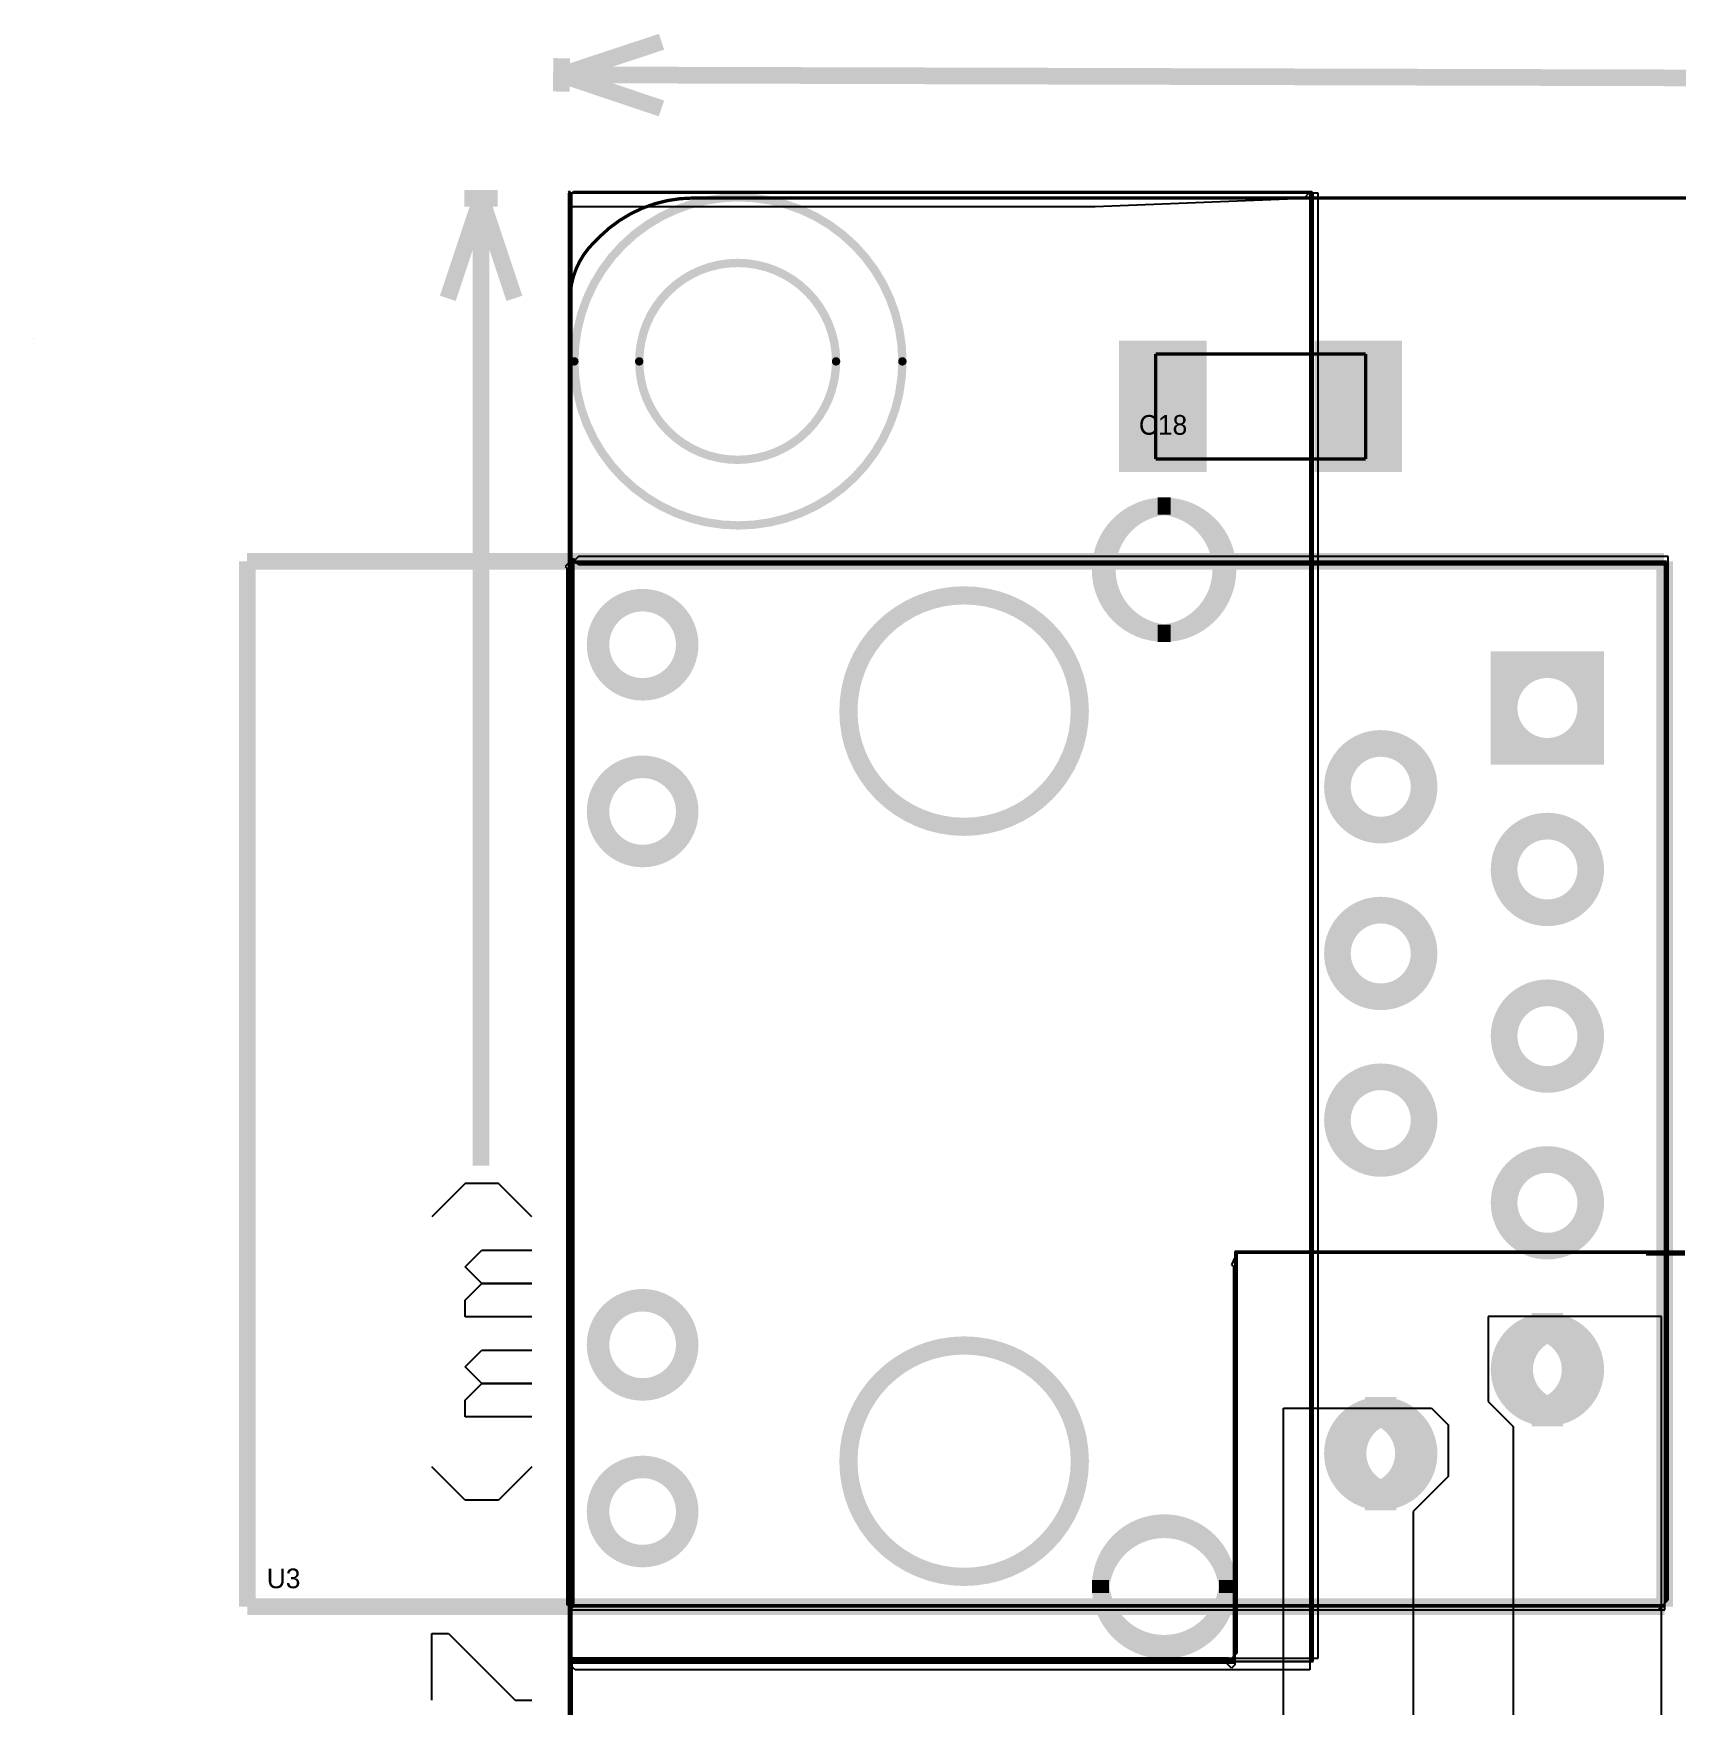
# Model space of a CAD drawing. Header units: millimetres. Extents: x -73.5 to 21.8, y -0.8 to 75.3.
# Drawn here: x -73.48 to -48.44, y 22.24 to 47.72 of the extents above; entities that cross this region are included whole.
import ezdxf

# ---------------------------------------------------------------- set-up
doc = ezdxf.new("R2010")
doc.units = ezdxf.units.MM
for name, color, linetype in [('BottomLayer', 5, 'Continuous'), ('BottomSolder', 6, 'Continuous'), ('KeepOutLayer', 6, 'Continuous'), ('Mechanical13', 56, 'Continuous'), ('MidLayer1', 16, 'Continuous'), ('MidLayer2', 76, 'Continuous'), ('MultiLayer', 9, 'Continuous'), ('TopLayer', 1, 'Continuous'), ('TopOverlay', 2, 'Continuous'), ('TopPaste', 8, 'Continuous'), ('TopSolder', 216, 'Continuous')]:
    doc.layers.add(name, color=color, linetype=linetype)

msp = doc.modelspace()

# ---------------------------------------------------------------- linework, layer by layer
at = {"layer": 'BottomLayer'}
for p, q in [((-65.329, 45.314), (-65.303, 45.314)), ((-65.303, 45.314), (-65.329, 45.288)), ((-65.303, 45.288), (-65.329, 45.314)), ((-65.329, 45.288), (-65.329, 22.962)), ((-53.899, 45.288), (-65.303, 45.288)), ((-53.899, 22.962), (-53.899, 45.288)), ((-65.227, 39.7), (-65.303, 39.624)), ((-65.303, 39.624), (-65.303, 23.749)), ((-65.227, 39.675), (-65.227, 39.7)), ((-65.176, 39.624), (-65.227, 39.675)), ((-48.616, 39.624), (-65.176, 39.624)), ((-48.616, 23.749), (-48.616, 39.624)), ((-48.387, 29.159), (-55.143, 29.159)), ((-55.143, 29.159), (-55.143, 23.038)), ((-65.303, 23.749), (-48.616, 23.749)), ((-65.329, 22.962), (-57.15, 22.962)), ((-65.329, 22.962), (-65.329, 4.902)), ((-55.27, 22.962), (-65.329, 22.962)), ((-57.15, 22.962), (-53.899, 22.962)), ((-55.245, 22.936), (-55.27, 22.962)), ((-55.143, 23.038), (-55.245, 22.936))]:
    msp.add_line(p, q, dxfattribs=at)
for points, const_width in [([(-57.169, 39.548, 1), (-55.33, 39.548, 1)], 0.162), ([(-64.826, 38.405, 1), (-63.569, 38.405, 1)], 0.241), ([(-61.01, 37.394, 1), (-57.585, 37.394, 1)], 0.175), ([(-51.017, 37.441, 1), (-49.798, 37.441, 1)], 0.305), ([(-53.557, 36.241, 1), (-52.338, 36.241, 1)], 0.305), ([(-64.826, 35.865, 1), (-63.569, 35.865, 1)], 0.241), ([(-51.017, 34.981, 1), (-49.798, 34.981, 1)], 0.305), ([(-53.557, 33.701, 1), (-52.338, 33.701, 1)], 0.305), ([(-51.017, 32.441, 1), (-49.798, 32.441, 1)], 0.305), ([(-53.557, 31.161, 1), (-52.338, 31.161, 1)], 0.305), ([(-51.017, 29.901, 1), (-49.798, 29.901, 1)], 0.305), ([(-64.826, 27.737, 1), (-63.569, 27.737, 1)], 0.241), ([(-51.017, 27.361, 1), (-49.798, 27.361, 1)], 0.305), ([(-61.01, 25.964, 1), (-57.585, 25.964, 1)], 0.175), ([(-53.557, 26.081, 1), (-52.338, 26.081, 1)], 0.305), ([(-64.826, 25.197, 1), (-63.569, 25.197, 1)], 0.241), ([(-57.169, 24.054, 1), (-55.33, 24.054, 1)], 0.162)]:
    msp.add_lwpolyline(points, format="xyb", close=True, dxfattribs=dict(at, const_width=const_width))
for points, const_width in [([(-56.15, 40.467, 1), (-56.15, 38.629)], 0.162), ([(-56.35, 38.629, 1), (-56.35, 40.467)], 0.162), ([(-50.17, 27.97, 1), (-50.17, 26.751)], 0.305), ([(-50.646, 26.751, 1), (-50.646, 27.97)], 0.305), ([(-52.71, 26.69, 1), (-52.71, 25.471)], 0.305), ([(-53.186, 25.471, 1), (-53.186, 26.69)], 0.305), ([(-55.33, 23.954, 1), (-57.169, 23.954)], 0.162), ([(-57.169, 24.154, 1), (-55.33, 24.154)], 0.162)]:
    msp.add_lwpolyline(points, format="xyb", dxfattribs=dict(at, const_width=const_width))
for points, const_width in [([(-56.15, 40.467), (-56.35, 40.467)], 0.162), ([(-56.15, 38.629), (-56.35, 38.629)], 0.162), ([(-51.017, 36.679), (-51.017, 38.203)], 0.305), ([(-49.798, 36.679), (-49.798, 38.203)], 0.305), ([(-49.646, 38.05), (-51.17, 38.05)], 0.305), ([(-49.646, 36.831), (-51.17, 36.831)], 0.305), ([(-50.17, 27.97), (-50.646, 27.97)], 0.305), ([(-52.71, 26.69), (-53.186, 26.69)], 0.305), ([(-50.17, 26.751), (-50.646, 26.751)], 0.305), ([(-52.71, 25.471), (-53.186, 25.471)], 0.305), ([(-57.169, 24.154), (-57.169, 23.954)], 0.162), ([(-55.33, 24.154), (-55.33, 23.954)], 0.162)]:
    msp.add_lwpolyline(points, dxfattribs=dict(at, const_width=const_width))
at = {"layer": 'BottomSolder'}
for points, const_width in [([(-57.219, 39.548, 1), (-55.28, 39.548, 1)], 0.263), ([(-64.877, 38.405, 1), (-63.518, 38.405, 1)], 0.343), ([(-61.061, 37.394, 1), (-57.534, 37.394, 1)], 0.277), ([(-51.068, 37.441, 1), (-49.747, 37.441, 1)], 0.406), ([(-53.608, 36.241, 1), (-52.287, 36.241, 1)], 0.406), ([(-64.877, 35.865, 1), (-63.518, 35.865, 1)], 0.343), ([(-51.068, 34.981, 1), (-49.747, 34.981, 1)], 0.406), ([(-53.608, 33.701, 1), (-52.287, 33.701, 1)], 0.406), ([(-51.068, 32.441, 1), (-49.747, 32.441, 1)], 0.406), ([(-53.608, 31.161, 1), (-52.287, 31.161, 1)], 0.406), ([(-51.068, 29.901, 1), (-49.747, 29.901, 1)], 0.406), ([(-64.877, 27.737, 1), (-63.518, 27.737, 1)], 0.343), ([(-51.068, 27.361, 1), (-49.747, 27.361, 1)], 0.406), ([(-61.061, 25.964, 1), (-57.534, 25.964, 1)], 0.277), ([(-53.608, 26.081, 1), (-52.287, 26.081, 1)], 0.406), ([(-64.877, 25.197, 1), (-63.518, 25.197, 1)], 0.343), ([(-57.219, 24.054, 1), (-55.28, 24.054, 1)], 0.263)]:
    msp.add_lwpolyline(points, format="xyb", close=True, dxfattribs=dict(at, const_width=const_width))
for points, const_width in [([(-56.15, 40.518, 1), (-56.15, 38.578)], 0.263), ([(-56.35, 38.578, 1), (-56.35, 40.518)], 0.263), ([(-50.17, 28.021, 1), (-50.17, 26.7)], 0.406), ([(-50.646, 26.7, 1), (-50.646, 28.021)], 0.406), ([(-52.71, 26.741, 1), (-52.71, 25.42)], 0.406), ([(-53.186, 25.42, 1), (-53.186, 26.741)], 0.406), ([(-55.28, 23.954, 1), (-57.219, 23.954)], 0.263), ([(-57.219, 24.154, 1), (-55.28, 24.154)], 0.263)]:
    msp.add_lwpolyline(points, format="xyb", dxfattribs=dict(at, const_width=const_width))
for points, const_width in [([(-56.15, 40.518), (-56.35, 40.518)], 0.263), ([(-56.15, 38.578), (-56.35, 38.578)], 0.263), ([(-51.068, 36.577), (-51.068, 38.304)], 0.406), ([(-49.747, 36.577), (-49.747, 38.304)], 0.406), ([(-49.544, 38.101), (-51.271, 38.101)], 0.406), ([(-49.544, 36.78), (-51.271, 36.78)], 0.406), ([(-50.17, 28.021), (-50.646, 28.021)], 0.406), ([(-52.71, 26.741), (-53.186, 26.741)], 0.406), ([(-50.17, 26.7), (-50.646, 26.7)], 0.406), ([(-52.71, 25.42), (-53.186, 25.42)], 0.406), ([(-57.219, 24.154), (-57.219, 23.954)], 0.263), ([(-55.28, 24.154), (-55.28, 23.954)], 0.263)]:
    msp.add_lwpolyline(points, dxfattribs=dict(at, const_width=const_width))
at = {"layer": 'KeepOutLayer', "const_width": 0.05}
for points in [[(-64.855, 44.619, -0.198912), (-63.424, 45.212)], [(-65.303, 43.668, -0.198912), (-64.948, 44.526)]]:
    msp.add_lwpolyline(points, format="xyb", dxfattribs=at)
for points in [[(-63.424, 45.212), (-2.057, 45.212)], [(-64.948, 44.526), (-64.855, 44.619)], [(-65.303, 43.078), (-65.303, 43.668)], [(-65.303, 1.753), (-65.303, 43.078)]]:
    msp.add_lwpolyline(points, dxfattribs=at)
at = {"layer": 'KeepOutLayer'}
for points, const_width in [([(-63.436, 45.212, 1), (-63.411, 45.212, 1)], 0.025), ([(-64.867, 44.619, 1), (-64.842, 44.619, 1)], 0.025), ([(-64.96, 44.526, 1), (-64.935, 44.526, 1)], 0.025), ([(-61.249, 42.723, 1), (-64.249, 42.723, 1)], 0.127), ([(-65.316, 43.668, 1), (-65.291, 43.668, 1)], 0.025), ([(-64.281, 42.723, 1), (-64.217, 42.723, 1)], 0.0635), ([(-61.281, 42.723, 1), (-61.217, 42.723, 1)], 0.0635)]:
    msp.add_lwpolyline(points, format="xyb", close=True, dxfattribs=dict(at, const_width=const_width))
at = {"layer": 'Mechanical13', "const_width": 0.05}
for points in [[(-56.379, 41.237), (-56.379, 42.837)], [(-56.379, 42.837), (-53.179, 42.837)], [(-53.179, 41.237), (-53.179, 42.837)], [(-56.379, 41.237), (-53.179, 41.237)]]:
    msp.add_lwpolyline(points, dxfattribs=at)
at = {"layer": 'MidLayer1'}
for p, q in [((-65.278, 45.288), (-65.253, 45.314)), ((-65.278, 22.911), (-65.278, 45.288)), ((-65.253, 45.314), (-54, 45.314)), ((-54, 45.314), (-54, 22.911)), ((-65.176, 39.751), (-65.278, 39.649)), ((-48.565, 39.751), (-65.176, 39.751)), ((-48.565, 23.851), (-48.565, 39.751)), ((-65.278, 39.649), (-65.303, 39.675)), ((-65.303, 39.675), (-65.303, 23.698)), ((-55.143, 29.134), (-55.22, 28.956)), ((-48.311, 29.134), (-55.143, 29.134)), ((-55.22, 28.956), (-55.194, 28.931)), ((-55.194, 28.931), (-55.194, 22.936)), ((-65.303, 23.698), (-48.717, 23.698)), ((-48.717, 23.698), (-48.565, 23.851)), ((-55.194, 22.936), (-65.303, 22.936)), ((-65.303, 22.936), (-65.278, 22.911)), ((-54, 22.911), (-65.278, 22.911)), ((-65.278, 22.911), (-65.278, 4.877))]:
    msp.add_line(p, q, dxfattribs=at)
for points, const_width in [([(-57.169, 39.548, 1), (-55.33, 39.548, 1)], 0.162), ([(-64.826, 38.405, 1), (-63.569, 38.405, 1)], 0.241), ([(-61.01, 37.394, 1), (-57.585, 37.394, 1)], 0.175), ([(-51.017, 37.441, 1), (-49.798, 37.441, 1)], 0.305), ([(-53.557, 36.241, 1), (-52.338, 36.241, 1)], 0.305), ([(-64.826, 35.865, 1), (-63.569, 35.865, 1)], 0.241), ([(-51.017, 34.981, 1), (-49.798, 34.981, 1)], 0.305), ([(-53.557, 33.701, 1), (-52.338, 33.701, 1)], 0.305), ([(-51.017, 32.441, 1), (-49.798, 32.441, 1)], 0.305), ([(-53.557, 31.161, 1), (-52.338, 31.161, 1)], 0.305), ([(-51.017, 29.901, 1), (-49.798, 29.901, 1)], 0.305), ([(-64.826, 27.737, 1), (-63.569, 27.737, 1)], 0.241), ([(-51.017, 27.361, 1), (-49.798, 27.361, 1)], 0.305), ([(-61.01, 25.964, 1), (-57.585, 25.964, 1)], 0.175), ([(-53.557, 26.081, 1), (-52.338, 26.081, 1)], 0.305), ([(-64.826, 25.197, 1), (-63.569, 25.197, 1)], 0.241), ([(-57.169, 24.054, 1), (-55.33, 24.054, 1)], 0.162)]:
    msp.add_lwpolyline(points, format="xyb", close=True, dxfattribs=dict(at, const_width=const_width))
for points, const_width in [([(-56.15, 40.467, 1), (-56.15, 38.629)], 0.162), ([(-56.35, 38.629, 1), (-56.35, 40.467)], 0.162), ([(-50.17, 27.97, 1), (-50.17, 26.751)], 0.305), ([(-50.646, 26.751, 1), (-50.646, 27.97)], 0.305), ([(-52.71, 26.69, 1), (-52.71, 25.471)], 0.305), ([(-53.186, 25.471, 1), (-53.186, 26.69)], 0.305), ([(-55.33, 23.954, 1), (-57.169, 23.954)], 0.162), ([(-57.169, 24.154, 1), (-55.33, 24.154)], 0.162)]:
    msp.add_lwpolyline(points, format="xyb", dxfattribs=dict(at, const_width=const_width))
for points, const_width in [([(-56.15, 40.467), (-56.35, 40.467)], 0.162), ([(-56.15, 38.629), (-56.35, 38.629)], 0.162), ([(-51.017, 36.679), (-51.017, 38.203)], 0.305), ([(-49.798, 36.679), (-49.798, 38.203)], 0.305), ([(-49.646, 38.05), (-51.17, 38.05)], 0.305), ([(-49.646, 36.831), (-51.17, 36.831)], 0.305), ([(-50.17, 27.97), (-50.646, 27.97)], 0.305), ([(-52.71, 26.69), (-53.186, 26.69)], 0.305), ([(-50.17, 26.751), (-50.646, 26.751)], 0.305), ([(-52.71, 25.471), (-53.186, 25.471)], 0.305), ([(-57.169, 24.154), (-57.169, 23.954)], 0.162), ([(-55.33, 24.154), (-55.33, 23.954)], 0.162)]:
    msp.add_lwpolyline(points, dxfattribs=dict(at, const_width=const_width))
at = {"layer": 'MidLayer2'}
for p, q in [((-53.975, 45.288), (-65.303, 45.288)), ((-65.303, 45.288), (-65.303, 22.962)), ((-53.975, 22.911), (-53.975, 45.288)), ((-73.482, 43.078), (-73.482, 43.078)), ((-65.227, 39.649), (-65.253, 39.726)), ((-65.253, 39.726), (-65.253, 23.749)), ((-48.641, 39.649), (-65.227, 39.649)), ((-48.616, 39.675), (-48.641, 39.649)), ((-48.616, 23.698), (-48.616, 39.675)), ((-48.311, 29.159), (-55.169, 29.159)), ((-55.169, 29.159), (-55.169, 22.86)), ((-65.253, 23.749), (-65.303, 23.698)), ((-65.303, 23.698), (-48.616, 23.698)), ((-65.303, 22.962), (-65.253, 22.911)), ((-55.372, 22.962), (-65.303, 22.962)), ((-65.303, 22.962), (-65.303, 4.877)), ((-55.22, 22.809), (-55.372, 22.962)), ((-65.253, 22.911), (-53.975, 22.911)), ((-55.169, 22.86), (-55.22, 22.809))]:
    msp.add_line(p, q, dxfattribs=at)
for points, const_width in [([(-57.169, 39.548, 1), (-55.33, 39.548, 1)], 0.162), ([(-64.826, 38.405, 1), (-63.569, 38.405, 1)], 0.241), ([(-61.01, 37.394, 1), (-57.585, 37.394, 1)], 0.175), ([(-51.017, 37.441, 1), (-49.798, 37.441, 1)], 0.305), ([(-53.557, 36.241, 1), (-52.338, 36.241, 1)], 0.305), ([(-64.826, 35.865, 1), (-63.569, 35.865, 1)], 0.241), ([(-51.017, 34.981, 1), (-49.798, 34.981, 1)], 0.305), ([(-53.557, 33.701, 1), (-52.338, 33.701, 1)], 0.305), ([(-51.017, 32.441, 1), (-49.798, 32.441, 1)], 0.305), ([(-53.557, 31.161, 1), (-52.338, 31.161, 1)], 0.305), ([(-51.017, 29.901, 1), (-49.798, 29.901, 1)], 0.305), ([(-64.826, 27.737, 1), (-63.569, 27.737, 1)], 0.241), ([(-51.017, 27.361, 1), (-49.798, 27.361, 1)], 0.305), ([(-61.01, 25.964, 1), (-57.585, 25.964, 1)], 0.175), ([(-53.557, 26.081, 1), (-52.338, 26.081, 1)], 0.305), ([(-64.826, 25.197, 1), (-63.569, 25.197, 1)], 0.241), ([(-57.169, 24.054, 1), (-55.33, 24.054, 1)], 0.162)]:
    msp.add_lwpolyline(points, format="xyb", close=True, dxfattribs=dict(at, const_width=const_width))
for points, const_width in [([(-56.15, 40.467, 1), (-56.15, 38.629)], 0.162), ([(-56.35, 38.629, 1), (-56.35, 40.467)], 0.162), ([(-50.17, 27.97, 1), (-50.17, 26.751)], 0.305), ([(-50.646, 26.751, 1), (-50.646, 27.97)], 0.305), ([(-52.71, 26.69, 1), (-52.71, 25.471)], 0.305), ([(-53.186, 25.471, 1), (-53.186, 26.69)], 0.305), ([(-55.33, 23.954, 1), (-57.169, 23.954)], 0.162), ([(-57.169, 24.154, 1), (-55.33, 24.154)], 0.162)]:
    msp.add_lwpolyline(points, format="xyb", dxfattribs=dict(at, const_width=const_width))
for points, const_width in [([(-56.15, 40.467), (-56.35, 40.467)], 0.162), ([(-56.15, 38.629), (-56.35, 38.629)], 0.162), ([(-51.017, 36.679), (-51.017, 38.203)], 0.305), ([(-49.798, 36.679), (-49.798, 38.203)], 0.305), ([(-49.646, 38.05), (-51.17, 38.05)], 0.305), ([(-49.646, 36.831), (-51.17, 36.831)], 0.305), ([(-50.17, 27.97), (-50.646, 27.97)], 0.305), ([(-52.71, 26.69), (-53.186, 26.69)], 0.305), ([(-50.17, 26.751), (-50.646, 26.751)], 0.305), ([(-52.71, 25.471), (-53.186, 25.471)], 0.305), ([(-57.169, 24.154), (-57.169, 23.954)], 0.162), ([(-55.33, 24.154), (-55.33, 23.954)], 0.162)]:
    msp.add_lwpolyline(points, dxfattribs=dict(at, const_width=const_width))
at = {"layer": 'MultiLayer'}
for points, const_width in [([(-57.169, 39.548, 1), (-55.33, 39.548, 1)], 0.162), ([(-64.826, 38.405, 1), (-63.569, 38.405, 1)], 0.241), ([(-61.01, 37.394, 1), (-57.585, 37.394, 1)], 0.175), ([(-51.017, 37.441, 1), (-49.798, 37.441, 1)], 0.305), ([(-53.557, 36.241, 1), (-52.338, 36.241, 1)], 0.305), ([(-64.826, 35.865, 1), (-63.569, 35.865, 1)], 0.241), ([(-51.017, 34.981, 1), (-49.798, 34.981, 1)], 0.305), ([(-53.557, 33.701, 1), (-52.338, 33.701, 1)], 0.305), ([(-51.017, 32.441, 1), (-49.798, 32.441, 1)], 0.305), ([(-53.557, 31.161, 1), (-52.338, 31.161, 1)], 0.305), ([(-51.017, 29.901, 1), (-49.798, 29.901, 1)], 0.305), ([(-64.826, 27.737, 1), (-63.569, 27.737, 1)], 0.241), ([(-51.017, 27.361, 1), (-49.798, 27.361, 1)], 0.305), ([(-61.01, 25.964, 1), (-57.585, 25.964, 1)], 0.175), ([(-53.557, 26.081, 1), (-52.338, 26.081, 1)], 0.305), ([(-64.826, 25.197, 1), (-63.569, 25.197, 1)], 0.241), ([(-57.169, 24.054, 1), (-55.33, 24.054, 1)], 0.162)]:
    msp.add_lwpolyline(points, format="xyb", close=True, dxfattribs=dict(at, const_width=const_width))
for points, const_width in [([(-56.15, 40.467, 1), (-56.15, 38.629)], 0.162), ([(-56.35, 38.629, 1), (-56.35, 40.467)], 0.162), ([(-50.17, 27.97, 1), (-50.17, 26.751)], 0.305), ([(-50.646, 26.751, 1), (-50.646, 27.97)], 0.305), ([(-52.71, 26.69, 1), (-52.71, 25.471)], 0.305), ([(-53.186, 25.471, 1), (-53.186, 26.69)], 0.305), ([(-55.33, 23.954, 1), (-57.169, 23.954)], 0.162), ([(-57.169, 24.154, 1), (-55.33, 24.154)], 0.162)]:
    msp.add_lwpolyline(points, format="xyb", dxfattribs=dict(at, const_width=const_width))
for points, const_width in [([(-56.15, 40.467), (-56.35, 40.467)], 0.162), ([(-56.15, 38.629), (-56.35, 38.629)], 0.162), ([(-51.017, 36.679), (-51.017, 38.203)], 0.305), ([(-49.798, 36.679), (-49.798, 38.203)], 0.305), ([(-49.646, 38.05), (-51.17, 38.05)], 0.305), ([(-49.646, 36.831), (-51.17, 36.831)], 0.305), ([(-50.17, 27.97), (-50.646, 27.97)], 0.305), ([(-52.71, 26.69), (-53.186, 26.69)], 0.305), ([(-50.17, 26.751), (-50.646, 26.751)], 0.305), ([(-52.71, 25.471), (-53.186, 25.471)], 0.305), ([(-57.169, 24.154), (-57.169, 23.954)], 0.162), ([(-55.33, 24.154), (-55.33, 23.954)], 0.162)]:
    msp.add_lwpolyline(points, dxfattribs=dict(at, const_width=const_width))
at = {"layer": 'TopLayer'}
for p, q in [((-57.302, 45.085), (-54.115, 45.212)), ((-54.115, 45.212), (-54.026, 45.301)), ((-54.026, 45.301), (-54.026, 22.784)), ((-65.278, 22.936), (-65.278, 45.085)), ((-65.278, 45.085), (-57.302, 45.085)), ((-65.303, 39.675), (-65.38, 39.599)), ((-65.38, 39.599), (-65.354, 39.573)), ((-65.354, 39.573), (-65.354, 23.774)), ((-48.59, 39.675), (-65.303, 39.675)), ((-48.59, 23.825), (-48.59, 39.675)), ((-48.793, 29.134), (-55.169, 29.134)), ((-55.169, 29.134), (-55.169, 22.885)), ((-48.895, 29.108), (-48.793, 29.134)), ((-48.311, 29.108), (-48.895, 29.108)), ((-51.308, 28.169), (-51.308, 27.838)), ((-51.232, 28.169), (-51.308, 28.169)), ((-51.13, 28.169), (-51.232, 28.169)), ((-48.666, 28.169), (-51.13, 28.169)), ((-48.666, 21.209), (-48.666, 28.169)), ((-51.308, 27.838), (-51.308, 26.873)), ((-54.432, 26.772), (-52.172, 26.772)), ((-54.432, 22.073), (-54.432, 26.772)), ((-52.172, 26.772), (-51.918, 26.518)), ((-51.308, 26.873), (-50.927, 26.492)), ((-51.918, 26.518), (-51.918, 25.73)), ((-50.927, 26.492), (-50.927, 18.542)), ((-51.918, 25.73), (-52.451, 25.197)), ((-52.451, 25.197), (-52.451, 18.593)), ((-65.354, 23.774), (-48.641, 23.774)), ((-48.641, 23.774), (-48.59, 23.825)), ((-65.329, 22.885), (-65.278, 22.936)), ((-65.227, 22.784), (-65.329, 22.885)), ((-55.169, 22.885), (-65.329, 22.885)), ((-65.329, 22.885), (-65.329, 4.902)), ((-54.026, 22.784), (-65.227, 22.784))]:
    msp.add_line(p, q, dxfattribs=at)
for points, const_width in [([(-56.552, 41.137), (-56.552, 42.937)], 0.565), ([(-55.987, 41.137), (-55.987, 42.937)], 0.565), ([(-53.572, 41.137), (-53.572, 42.937)], 0.565), ([(-53.007, 41.137), (-53.007, 42.937)], 0.565), ([(-55.704, 42.487), (-56.834, 42.487)], 0.9), ([(-52.724, 42.487), (-53.854, 42.487)], 0.9), ([(-55.704, 41.587), (-56.834, 41.587)], 0.9), ([(-52.724, 41.587), (-53.854, 41.587)], 0.9), ([(-56.15, 40.467), (-56.35, 40.467)], 0.162), ([(-56.15, 38.629), (-56.35, 38.629)], 0.162), ([(-51.017, 36.679), (-51.017, 38.203)], 0.305), ([(-49.798, 36.679), (-49.798, 38.203)], 0.305), ([(-49.646, 38.05), (-51.17, 38.05)], 0.305), ([(-49.646, 36.831), (-51.17, 36.831)], 0.305), ([(-50.17, 27.97), (-50.646, 27.97)], 0.305), ([(-52.71, 26.69), (-53.186, 26.69)], 0.305), ([(-50.17, 26.751), (-50.646, 26.751)], 0.305), ([(-52.71, 25.471), (-53.186, 25.471)], 0.305), ([(-57.169, 24.154), (-57.169, 23.954)], 0.162), ([(-55.33, 24.154), (-55.33, 23.954)], 0.162)]:
    msp.add_lwpolyline(points, dxfattribs=dict(at, const_width=const_width))
for points, const_width in [([(-56.552, 42.037, 1), (-55.987, 42.037, 1)], 0.565), ([(-53.572, 42.037, 1), (-53.007, 42.037, 1)], 0.565), ([(-57.169, 39.548, 1), (-55.33, 39.548, 1)], 0.162), ([(-64.826, 38.405, 1), (-63.569, 38.405, 1)], 0.241), ([(-61.01, 37.394, 1), (-57.585, 37.394, 1)], 0.175), ([(-51.017, 37.441, 1), (-49.798, 37.441, 1)], 0.305), ([(-53.557, 36.241, 1), (-52.338, 36.241, 1)], 0.305), ([(-64.826, 35.865, 1), (-63.569, 35.865, 1)], 0.241), ([(-51.017, 34.981, 1), (-49.798, 34.981, 1)], 0.305), ([(-53.557, 33.701, 1), (-52.338, 33.701, 1)], 0.305), ([(-51.017, 32.441, 1), (-49.798, 32.441, 1)], 0.305), ([(-53.557, 31.161, 1), (-52.338, 31.161, 1)], 0.305), ([(-51.017, 29.901, 1), (-49.798, 29.901, 1)], 0.305), ([(-64.826, 27.737, 1), (-63.569, 27.737, 1)], 0.241), ([(-51.017, 27.361, 1), (-49.798, 27.361, 1)], 0.305), ([(-61.01, 25.964, 1), (-57.585, 25.964, 1)], 0.175), ([(-53.557, 26.081, 1), (-52.338, 26.081, 1)], 0.305), ([(-64.826, 25.197, 1), (-63.569, 25.197, 1)], 0.241), ([(-57.169, 24.054, 1), (-55.33, 24.054, 1)], 0.162)]:
    msp.add_lwpolyline(points, format="xyb", close=True, dxfattribs=dict(at, const_width=const_width))
for points, const_width in [([(-56.15, 40.467, 1), (-56.15, 38.629)], 0.162), ([(-56.35, 38.629, 1), (-56.35, 40.467)], 0.162), ([(-50.17, 27.97, 1), (-50.17, 26.751)], 0.305), ([(-50.646, 26.751, 1), (-50.646, 27.97)], 0.305), ([(-52.71, 26.69, 1), (-52.71, 25.471)], 0.305), ([(-53.186, 25.471, 1), (-53.186, 26.69)], 0.305), ([(-55.33, 23.954, 1), (-57.169, 23.954)], 0.162), ([(-57.169, 24.154, 1), (-55.33, 24.154)], 0.162)]:
    msp.add_lwpolyline(points, format="xyb", dxfattribs=dict(at, const_width=const_width))
at = {"layer": 'TopOverlay'}
for p, q in [((-66.903, 30.195), (-67.411, 29.688)), ((-66.395, 30.195), (-66.903, 30.195)), ((-65.888, 29.688), (-66.395, 30.195)), ((-66.903, 28.926), (-66.649, 29.18)), ((-66.649, 29.18), (-65.888, 29.18)), ((-66.649, 28.672), (-66.903, 28.926)), ((-66.903, 28.418), (-66.649, 28.672)), ((-66.649, 28.672), (-65.888, 28.672)), ((-65.888, 28.672), (-66.649, 28.672)), ((-66.903, 28.164), (-66.903, 28.418)), ((-65.888, 28.164), (-66.903, 28.164)), ((-66.903, 27.402), (-66.649, 27.656)), ((-66.649, 27.656), (-65.888, 27.656)), ((-66.649, 27.148), (-66.903, 27.402)), ((-66.903, 26.894), (-66.649, 27.148)), ((-66.649, 27.148), (-65.888, 27.148)), ((-65.888, 27.148), (-66.649, 27.148)), ((-66.903, 26.641), (-66.903, 26.894)), ((-65.888, 26.641), (-66.903, 26.641)), ((-66.903, 25.371), (-67.411, 25.879)), ((-65.888, 25.879), (-66.395, 25.371)), ((-66.395, 25.371), (-66.903, 25.371)), ((-67.411, 22.324), (-67.411, 23.34)), ((-67.411, 23.34), (-67.157, 23.34)), ((-67.157, 23.34), (-66.142, 22.324)), ((-66.142, 22.324), (-65.888, 22.324))]:
    msp.add_line(p, q, dxfattribs=at)
at = {"layer": 'TopOverlay', "const_width": 0.254}
for points in [[(-65.434, 47.089), (-63.909, 47.593)], [(-65.435, 46.835), (-65.433, 47.343)], [(-65.434, 47.089), (-63.911, 46.577)], [(-65.434, 47.089), (-40.664, 47.022)], [(-67.167, 43.683), (-66.659, 45.207)], [(-66.913, 45.207), (-66.405, 45.207)], [(-66.659, 45.207), (-66.151, 43.683)], [(-66.659, 30.469), (-66.659, 45.207)], [(-70.229, 39.675), (-48.63, 39.675)], [(-70.22, 23.749), (-70.22, 39.674)], [(-48.618, 23.749), (-48.618, 39.674)], [(-70.22, 23.749), (-48.62, 23.749)]]:
    msp.add_lwpolyline(points, dxfattribs=at)
at = {"layer": 'TopOverlay'}
for points, const_width in [([(-60.238, 42.723, 1), (-65.238, 42.723, 1)], 0.127), ([(-65.27, 42.723, 1), (-65.206, 42.723, 1)], 0.0635), ([(-60.27, 42.723, 1), (-60.206, 42.723, 1)], 0.0635)]:
    msp.add_lwpolyline(points, format="xyb", close=True, dxfattribs=dict(at, const_width=const_width))
at = {"layer": 'TopPaste'}
for points, const_width in [([(-56.552, 41.137), (-56.552, 42.937)], 0.565), ([(-55.987, 41.137), (-55.987, 42.937)], 0.565), ([(-53.572, 41.137), (-53.572, 42.937)], 0.565), ([(-53.007, 41.137), (-53.007, 42.937)], 0.565), ([(-55.704, 42.487), (-56.834, 42.487)], 0.9), ([(-52.724, 42.487), (-53.854, 42.487)], 0.9), ([(-55.704, 41.587), (-56.834, 41.587)], 0.9), ([(-52.724, 41.587), (-53.854, 41.587)], 0.9)]:
    msp.add_lwpolyline(points, dxfattribs=dict(at, const_width=const_width))
at = {"layer": 'TopPaste', "const_width": 0.565}
for points in [[(-56.552, 42.037, 1), (-55.987, 42.037, 1)], [(-53.572, 42.037, 1), (-53.007, 42.037, 1)]]:
    msp.add_lwpolyline(points, format="xyb", close=True, dxfattribs=at)
at = {"layer": 'TopSolder'}
for points, const_width in [([(-56.602, 41.035), (-56.602, 43.039)], 0.667), ([(-55.936, 41.035), (-55.936, 43.039)], 0.667), ([(-53.622, 41.035), (-53.622, 43.039)], 0.667), ([(-52.956, 41.035), (-52.956, 43.039)], 0.667), ([(-55.603, 42.538), (-56.936, 42.538)], 1.002), ([(-52.623, 42.538), (-53.956, 42.538)], 1.002), ([(-55.603, 41.536), (-56.936, 41.536)], 1.002), ([(-52.623, 41.536), (-53.956, 41.536)], 1.002), ([(-56.15, 40.518), (-56.35, 40.518)], 0.263), ([(-56.15, 38.578), (-56.35, 38.578)], 0.263), ([(-51.068, 36.577), (-51.068, 38.304)], 0.406), ([(-49.747, 36.577), (-49.747, 38.304)], 0.406), ([(-49.544, 38.101), (-51.271, 38.101)], 0.406), ([(-49.544, 36.78), (-51.271, 36.78)], 0.406), ([(-50.17, 28.021), (-50.646, 28.021)], 0.406), ([(-52.71, 26.741), (-53.186, 26.741)], 0.406), ([(-50.17, 26.7), (-50.646, 26.7)], 0.406), ([(-52.71, 25.42), (-53.186, 25.42)], 0.406), ([(-57.219, 24.154), (-57.219, 23.954)], 0.263), ([(-55.28, 24.154), (-55.28, 23.954)], 0.263)]:
    msp.add_lwpolyline(points, dxfattribs=dict(at, const_width=const_width))
for points, const_width in [([(-56.602, 42.037, 1), (-55.936, 42.037, 1)], 0.667), ([(-53.622, 42.037, 1), (-52.956, 42.037, 1)], 0.667), ([(-57.219, 39.548, 1), (-55.28, 39.548, 1)], 0.263), ([(-64.877, 38.405, 1), (-63.518, 38.405, 1)], 0.343), ([(-61.061, 37.394, 1), (-57.534, 37.394, 1)], 0.277), ([(-51.068, 37.441, 1), (-49.747, 37.441, 1)], 0.406), ([(-53.608, 36.241, 1), (-52.287, 36.241, 1)], 0.406), ([(-64.877, 35.865, 1), (-63.518, 35.865, 1)], 0.343), ([(-51.068, 34.981, 1), (-49.747, 34.981, 1)], 0.406), ([(-53.608, 33.701, 1), (-52.287, 33.701, 1)], 0.406), ([(-51.068, 32.441, 1), (-49.747, 32.441, 1)], 0.406), ([(-53.608, 31.161, 1), (-52.287, 31.161, 1)], 0.406), ([(-51.068, 29.901, 1), (-49.747, 29.901, 1)], 0.406), ([(-64.877, 27.737, 1), (-63.518, 27.737, 1)], 0.343), ([(-51.068, 27.361, 1), (-49.747, 27.361, 1)], 0.406), ([(-61.061, 25.964, 1), (-57.534, 25.964, 1)], 0.277), ([(-53.608, 26.081, 1), (-52.287, 26.081, 1)], 0.406), ([(-64.877, 25.197, 1), (-63.518, 25.197, 1)], 0.343), ([(-57.219, 24.054, 1), (-55.28, 24.054, 1)], 0.263)]:
    msp.add_lwpolyline(points, format="xyb", close=True, dxfattribs=dict(at, const_width=const_width))
for points, const_width in [([(-56.15, 40.518, 1), (-56.15, 38.578)], 0.263), ([(-56.35, 38.578, 1), (-56.35, 40.518)], 0.263), ([(-50.17, 28.021, 1), (-50.17, 26.7)], 0.406), ([(-50.646, 26.7, 1), (-50.646, 28.021)], 0.406), ([(-52.71, 26.741, 1), (-52.71, 25.42)], 0.406), ([(-53.186, 25.42, 1), (-53.186, 26.741)], 0.406), ([(-55.28, 23.954, 1), (-57.219, 23.954)], 0.263), ([(-57.219, 24.154, 1), (-55.28, 24.154)], 0.263)]:
    msp.add_lwpolyline(points, format="xyb", dxfattribs=dict(at, const_width=const_width))

# ---------------------------------------------------------------- texts
at = {"layer": 'TopOverlay'}
for s, p in [('C18', (-56.633, 41.605)), ('U3', (-69.926, 24.028))]:
    msp.add_text(s, height=0.3, dxfattribs=at).set_placement(p)

doc.saveas('drawing.dxf')
